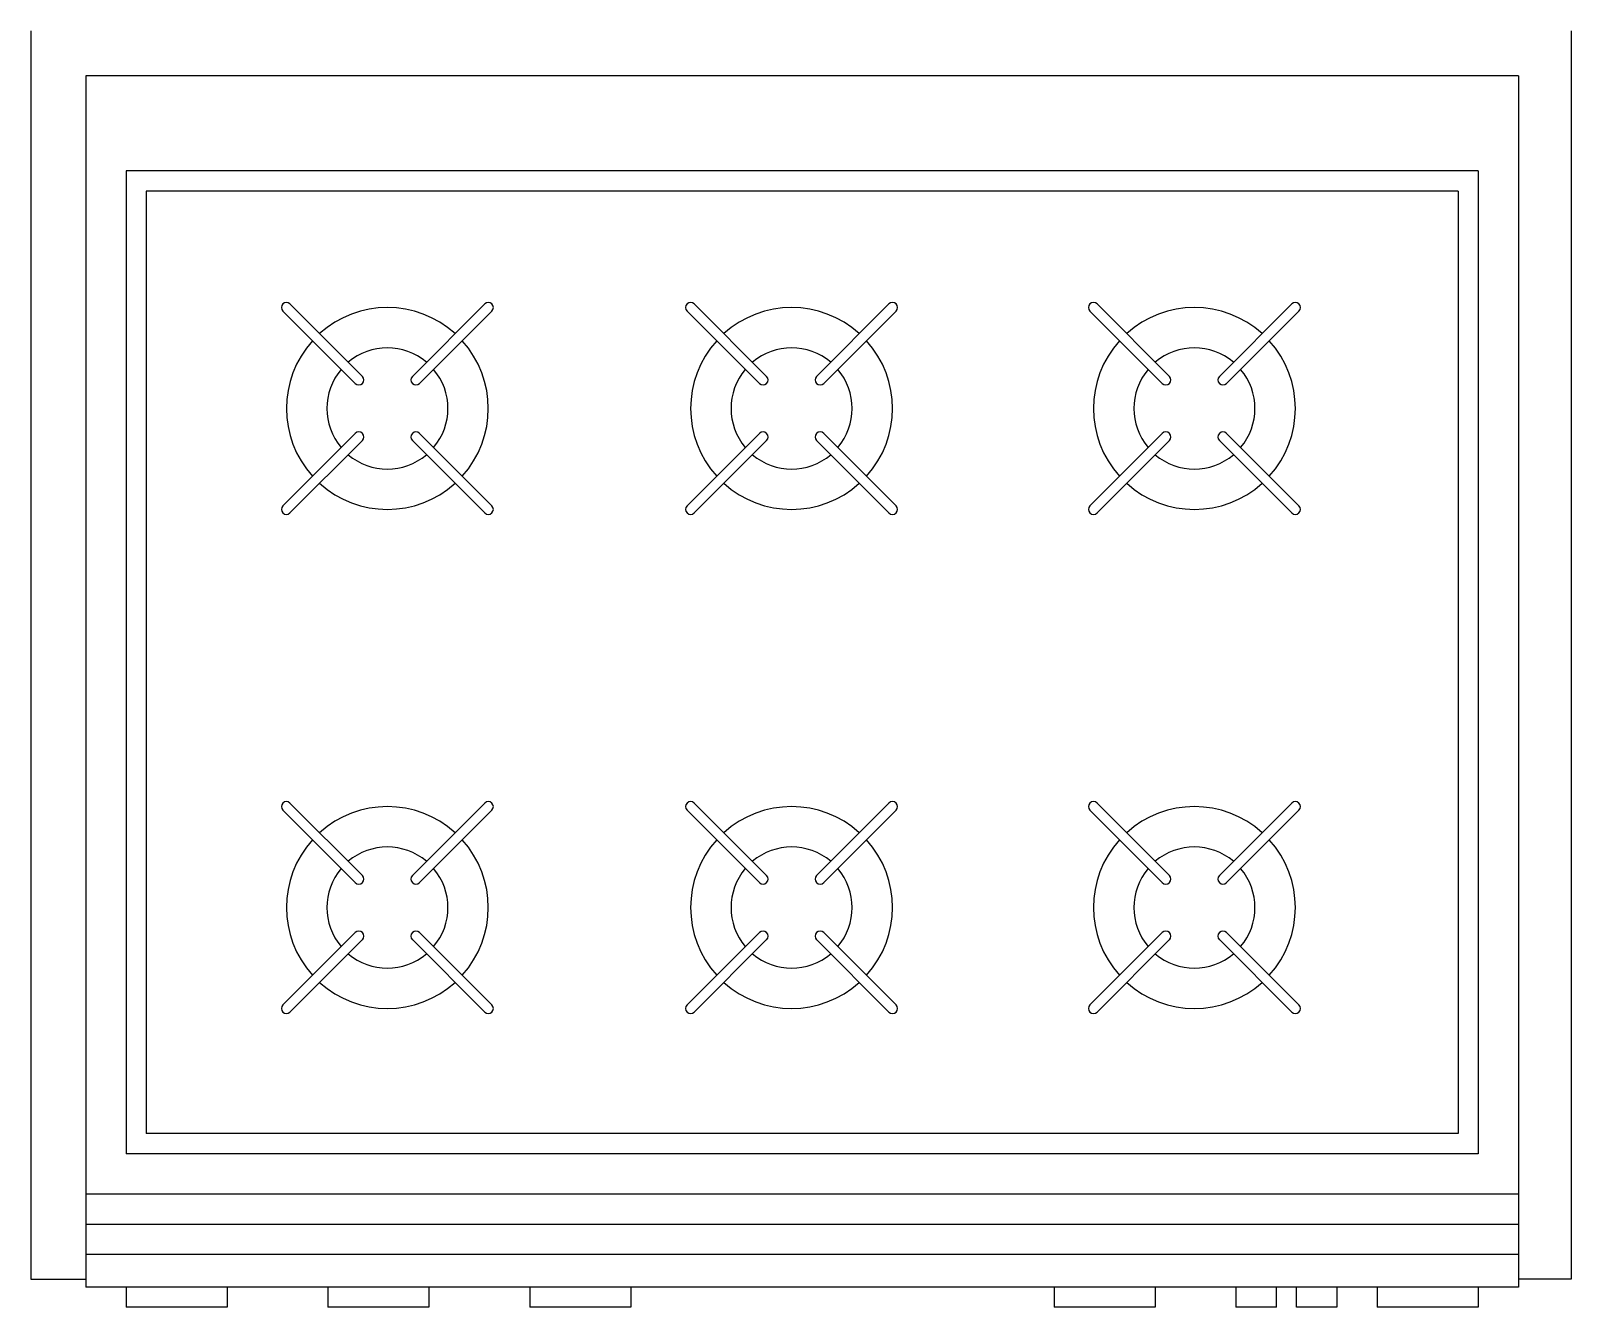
# Model space of a CAD drawing. Header units: millimetres. Extents: x 270.176 to 270.939, y 164.343 to 164.975.
import ezdxf

# ---------------------------------------------------------------- set-up
doc = ezdxf.new("R2010")
doc.units = ezdxf.units.MM

msp = doc.modelspace()

# ---------------------------------------------------------------- linework, layer by layer
for p, q in [((270.17602, 164.97502), (270.17602, 164.35653)), ((270.93892, 164.97502), (270.93892, 164.35653)), ((270.2032, 164.95271), (270.2032, 164.35271)), ((270.91291, 164.95271), (270.2032, 164.95271)), ((270.91291, 164.95271), (270.91291, 164.35271)), ((270.2232, 164.9056), (270.2232, 164.41875)), ((270.89291, 164.9056), (270.2232, 164.9056)), ((270.89291, 164.9056), (270.89291, 164.41875)), ((270.2332, 164.8956), (270.2332, 164.42875)), ((270.88291, 164.8956), (270.2332, 164.8956)), ((270.88291, 164.8956), (270.88291, 164.42875)), ((270.30084, 164.83616), (270.3367, 164.80031)), ((270.34023, 164.80384), (270.30437, 164.8397)), ((270.40084, 164.8397), (270.36498, 164.80384)), ((270.36852, 164.80031), (270.40437, 164.83616)), ((270.50104, 164.83616), (270.5369, 164.80031)), ((270.54043, 164.80384), (270.50457, 164.8397)), ((270.60104, 164.8397), (270.56518, 164.80384)), ((270.56872, 164.80031), (270.60457, 164.83616)), ((270.70055, 164.83616), (270.7364, 164.80031)), ((270.73994, 164.80384), (270.70408, 164.8397)), ((270.80055, 164.8397), (270.76469, 164.80384)), ((270.76822, 164.80031), (270.80408, 164.83616)), ((270.3367, 164.77556), (270.30084, 164.7397)), ((270.30437, 164.73616), (270.34023, 164.77202)), ((270.36498, 164.77202), (270.40084, 164.73616)), ((270.40437, 164.7397), (270.36852, 164.77556)), ((270.5369, 164.77556), (270.50104, 164.7397)), ((270.50457, 164.73616), (270.54043, 164.77202)), ((270.56518, 164.77202), (270.60104, 164.73616)), ((270.60457, 164.7397), (270.56872, 164.77556)), ((270.7364, 164.77556), (270.70055, 164.7397)), ((270.70408, 164.73616), (270.73994, 164.77202)), ((270.76469, 164.77202), (270.80055, 164.73616)), ((270.80408, 164.7397), (270.76822, 164.77556)), ((270.30084, 164.58892), (270.3367, 164.55306)), ((270.34023, 164.5566), (270.30437, 164.59245)), ((270.40084, 164.59245), (270.36498, 164.5566)), ((270.36852, 164.55306), (270.40437, 164.58892)), ((270.50104, 164.58892), (270.5369, 164.55306)), ((270.54043, 164.5566), (270.50457, 164.59245)), ((270.60104, 164.59245), (270.56518, 164.5566)), ((270.56872, 164.55306), (270.60457, 164.58892)), ((270.70055, 164.58892), (270.7364, 164.55306)), ((270.73994, 164.5566), (270.70408, 164.59245)), ((270.80055, 164.59245), (270.76469, 164.5566)), ((270.76822, 164.55306), (270.80408, 164.58892)), ((270.3367, 164.52831), (270.30084, 164.49245)), ((270.40437, 164.49245), (270.36852, 164.52831)), ((270.5369, 164.52831), (270.50104, 164.49245)), ((270.60457, 164.49245), (270.56872, 164.52831)), ((270.7364, 164.52831), (270.70055, 164.49245)), ((270.80408, 164.49245), (270.76822, 164.52831)), ((270.30437, 164.48892), (270.34023, 164.52478)), ((270.36498, 164.52478), (270.40084, 164.48892)), ((270.50457, 164.48892), (270.54043, 164.52478)), ((270.56518, 164.52478), (270.60104, 164.48892)), ((270.70408, 164.48892), (270.73994, 164.52478)), ((270.76469, 164.52478), (270.80055, 164.48892)), ((270.88291, 164.42875), (270.2332, 164.42875)), ((270.89291, 164.41875), (270.2232, 164.41875)), ((270.91291, 164.39875), (270.2032, 164.39875)), ((270.91291, 164.38375), (270.2032, 164.38375)), ((270.91291, 164.36875), (270.2032, 164.36875)), ((270.17602, 164.35653), (270.2032, 164.35653)), ((270.91291, 164.35271), (270.2032, 164.35271)), ((270.2232, 164.35271), (270.2232, 164.34271)), ((270.2732, 164.35271), (270.2732, 164.34271)), ((270.3232, 164.35271), (270.3232, 164.34271)), ((270.3732, 164.35271), (270.3732, 164.34271)), ((270.4232, 164.35271), (270.4232, 164.34271)), ((270.4732, 164.35271), (270.4732, 164.34271)), ((270.68291, 164.35271), (270.68291, 164.34271)), ((270.73291, 164.35271), (270.73291, 164.34271)), ((270.77291, 164.35271), (270.77291, 164.34271)), ((270.79291, 164.34271), (270.79291, 164.35271)), ((270.80291, 164.34271), (270.80291, 164.35271)), ((270.82291, 164.35271), (270.82291, 164.34271)), ((270.84291, 164.35271), (270.84291, 164.34271)), ((270.89291, 164.35271), (270.89291, 164.34271)), ((270.93892, 164.35653), (270.91291, 164.35653)), ((270.2732, 164.34271), (270.2232, 164.34271)), ((270.3732, 164.34271), (270.3232, 164.34271)), ((270.4732, 164.34271), (270.4232, 164.34271)), ((270.73291, 164.34271), (270.68291, 164.34271)), ((270.79291, 164.34271), (270.77291, 164.34271)), ((270.82291, 164.34271), (270.80291, 164.34271)), ((270.89291, 164.34271), (270.84291, 164.34271))]:
    msp.add_line(p, q)
for centre, radius, start, end in [((270.30261, 164.83793), 0.0025, 45, 225), ((270.35261, 164.78793), 0.05, 47.86598, 132.13402), ((270.40261, 164.83793), 0.0025, 315, 135), ((270.50281, 164.83793), 0.0025, 45, 225), ((270.55281, 164.78793), 0.05, 47.86598, 132.13402), ((270.60281, 164.83793), 0.0025, 315, 135), ((270.70231, 164.83793), 0.0025, 45, 225), ((270.75231, 164.78793), 0.05, 47.86598, 132.13402), ((270.80231, 164.83793), 0.0025, 315, 135), ((270.35261, 164.78793), 0.05, 137.86598, 222.13402), ((270.35261, 164.78793), 0.03, 49.78019, 130.21981), ((270.35261, 164.78793), 0.05, 317.86598, 42.13402), ((270.55281, 164.78793), 0.05, 137.86598, 222.13402), ((270.55281, 164.78793), 0.03, 49.78019, 130.21981), ((270.55281, 164.78793), 0.05, 317.86598, 42.13402), ((270.75231, 164.78793), 0.05, 137.86598, 222.13402), ((270.75231, 164.78793), 0.03, 49.78019, 130.21981), ((270.75231, 164.78793), 0.05, 317.86598, 42.13402), ((270.35261, 164.78793), 0.03, 139.78019, 220.21981), ((270.33846, 164.80207), 0.0025, 225, 45), ((270.36675, 164.80207), 0.0025, 135, 315), ((270.35261, 164.78793), 0.03, 319.78019, 40.21981), ((270.55281, 164.78793), 0.03, 139.78019, 220.21981), ((270.53866, 164.80207), 0.0025, 225, 45), ((270.56695, 164.80207), 0.0025, 135, 315), ((270.55281, 164.78793), 0.03, 319.78019, 40.21981), ((270.75231, 164.78793), 0.03, 139.78019, 220.21981), ((270.73817, 164.80207), 0.0025, 225, 45), ((270.76646, 164.80207), 0.0025, 135, 315), ((270.75231, 164.78793), 0.03, 319.78019, 40.21981), ((270.33846, 164.77379), 0.0025, 315, 135), ((270.36675, 164.77379), 0.0025, 45, 225), ((270.53866, 164.77379), 0.0025, 315, 135), ((270.56695, 164.77379), 0.0025, 45, 225), ((270.73817, 164.77379), 0.0025, 315, 135), ((270.76646, 164.77379), 0.0025, 45, 225), ((270.35261, 164.78793), 0.03, 229.78019, 310.21981), ((270.55281, 164.78793), 0.03, 229.78019, 310.21981), ((270.75231, 164.78793), 0.03, 229.78019, 310.21981), ((270.35261, 164.78793), 0.05, 227.86598, 312.13402), ((270.55281, 164.78793), 0.05, 227.86598, 312.13402), ((270.75231, 164.78793), 0.05, 227.86598, 312.13402), ((270.30261, 164.73793), 0.0025, 135, 315), ((270.40261, 164.73793), 0.0025, 225, 45), ((270.50281, 164.73793), 0.0025, 135, 315), ((270.60281, 164.73793), 0.0025, 225, 45), ((270.70231, 164.73793), 0.0025, 135, 315), ((270.80231, 164.73793), 0.0025, 225, 45), ((270.30261, 164.59069), 0.0025, 45, 225), ((270.35261, 164.54069), 0.05, 47.86598, 132.13402), ((270.40261, 164.59069), 0.0025, 315, 135), ((270.50281, 164.59069), 0.0025, 45, 225), ((270.55281, 164.54069), 0.05, 47.86598, 132.13402), ((270.60281, 164.59069), 0.0025, 315, 135), ((270.70231, 164.59069), 0.0025, 45, 225), ((270.75231, 164.54069), 0.05, 47.86598, 132.13402), ((270.80231, 164.59069), 0.0025, 315, 135), ((270.35261, 164.54069), 0.05, 137.86598, 222.13402), ((270.35261, 164.54069), 0.05, 317.86598, 42.13402), ((270.55281, 164.54069), 0.05, 137.86598, 222.13402), ((270.55281, 164.54069), 0.05, 317.86598, 42.13402), ((270.75231, 164.54069), 0.05, 137.86598, 222.13402), ((270.75231, 164.54069), 0.05, 317.86598, 42.13402), ((270.35261, 164.54069), 0.03, 49.78019, 130.21981), ((270.55281, 164.54069), 0.03, 49.78019, 130.21981), ((270.75231, 164.54069), 0.03, 49.78019, 130.21981), ((270.35261, 164.54069), 0.03, 139.78019, 220.21981), ((270.35261, 164.54069), 0.03, 319.78019, 40.21981), ((270.55281, 164.54069), 0.03, 139.78019, 220.21981), ((270.55281, 164.54069), 0.03, 319.78019, 40.21981), ((270.75231, 164.54069), 0.03, 139.78019, 220.21981), ((270.75231, 164.54069), 0.03, 319.78019, 40.21981), ((270.33846, 164.55483), 0.0025, 225, 45), ((270.36675, 164.55483), 0.0025, 135, 315), ((270.53866, 164.55483), 0.0025, 225, 45), ((270.56695, 164.55483), 0.0025, 135, 315), ((270.73817, 164.55483), 0.0025, 225, 45), ((270.76646, 164.55483), 0.0025, 135, 315), ((270.33846, 164.52654), 0.0025, 315, 135), ((270.36675, 164.52654), 0.0025, 45, 225), ((270.53866, 164.52654), 0.0025, 315, 135), ((270.56695, 164.52654), 0.0025, 45, 225), ((270.73817, 164.52654), 0.0025, 315, 135), ((270.76646, 164.52654), 0.0025, 45, 225), ((270.35261, 164.54069), 0.03, 229.78019, 310.21981), ((270.55281, 164.54069), 0.03, 229.78019, 310.21981), ((270.75231, 164.54069), 0.03, 229.78019, 310.21981), ((270.35261, 164.54069), 0.05, 227.86598, 312.13402), ((270.55281, 164.54069), 0.05, 227.86598, 312.13402), ((270.75231, 164.54069), 0.05, 227.86598, 312.13402), ((270.30261, 164.49069), 0.0025, 135, 315), ((270.40261, 164.49069), 0.0025, 225, 45), ((270.50281, 164.49069), 0.0025, 135, 315), ((270.60281, 164.49069), 0.0025, 225, 45), ((270.70231, 164.49069), 0.0025, 135, 315), ((270.80231, 164.49069), 0.0025, 225, 45)]:
    msp.add_arc(centre, radius, start, end)

doc.saveas('drawing.dxf')
